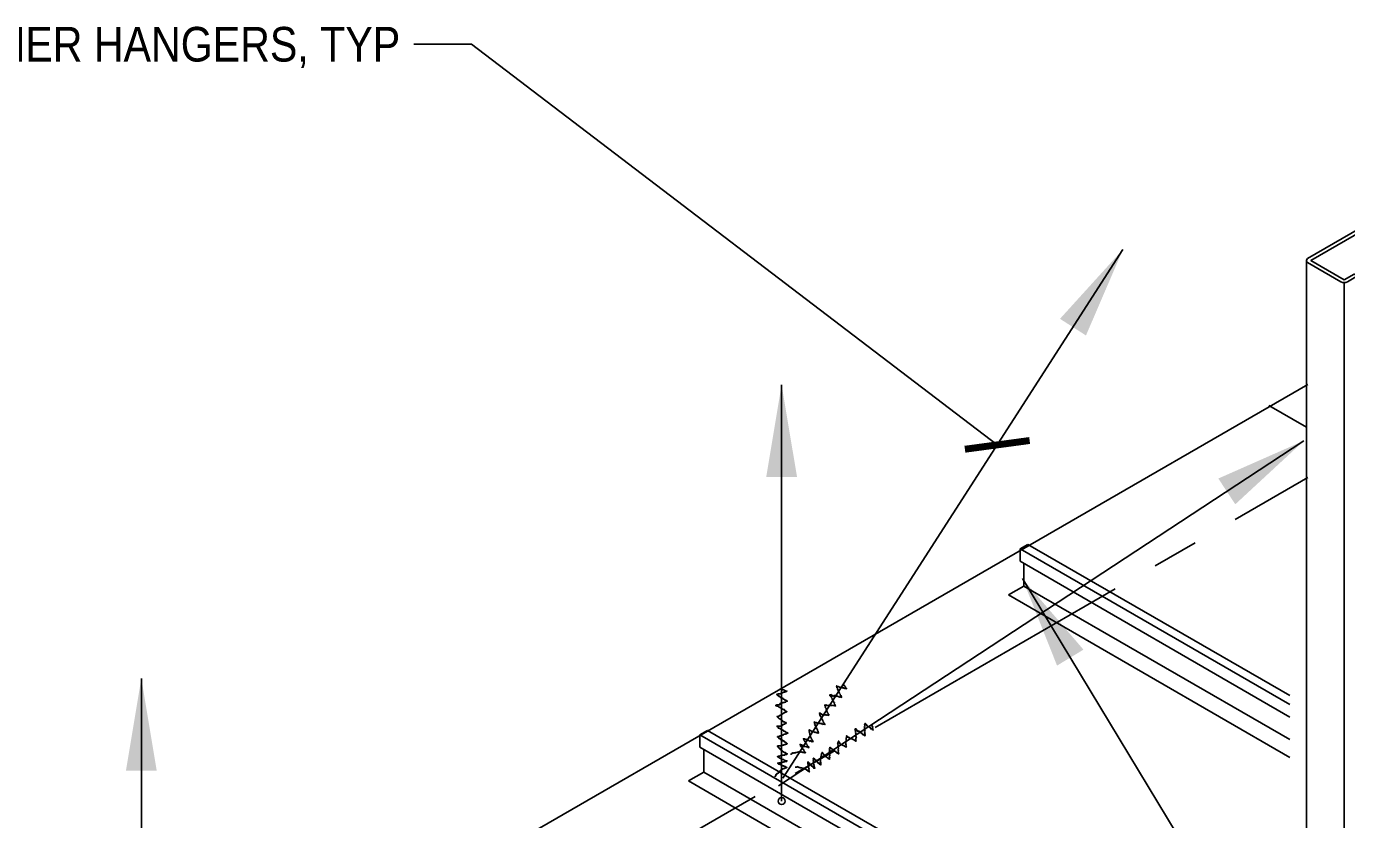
# Model space of a CAD drawing. Header units: inches. Extents: x -16404 to 14624, y -1591 to 16152.
# Drawn here: x -15682.6 to -15596.8, y 2073.1 to 2124.7 of the extents above; entities that cross this region are included whole.
import ezdxf
from ezdxf import colors
from ezdxf.entities.mleader import LeaderData, LeaderLine
from ezdxf.math import Vec2, Vec3

# ---------------------------------------------------------------- set-up
doc = ezdxf.new("R2010")
doc.units = ezdxf.units.IN
doc.header["$LTSCALE"] = 24
doc.header["$MEASUREMENT"] = 0
doc.linetypes.add('CENTER2', pattern=[1.125, 0.75, -0.125, 0.125, -0.125])
doc.layers.get('0').update_dxf_attribs({"linetype": 'CONTINUOUS'})
doc.layers.add('DESIGNER COMMENTS', color=221, linetype='CONTINUOUS', plot=False)
for name, color, linetype in [('S-ANNO-DIMS', 2, 'CONTINUOUS'), ('S-ANNO-NOTE', 4, 'CONTINUOUS'), ('S-ARCH', 1, 'CONTINUOUS'), ('S-GRID', 1, 'CENTER2')]:
    doc.layers.add(name, color=color, linetype=linetype)
doc.styles.add('Arial', font='arial.ttf', dxfattribs={"width": 0.85})
doc.styles.add('ROMANS', font='romans.shx', dxfattribs={"width": 0.85})
doc.dimstyles.new('DIM-24', dxfattribs={"dimscale": 24, "dimtxt": 0.09375, "dimasz": 0.109375, "dimexe": 0.0625, "dimexo": 0.0625, "dimgap": 0.0625, "dimtad": 1, "dimdec": 4, "dimzin": 11, "dimdsep": 46, "dimlunit": 4, "dimtxsty": 'Arial', "dimblk": 'ARCHTICK', "dimcen": 0.125, "dimclrd": 256, "dimclre": 256, "dimclrt": 4, "dimadec": 0, "dimazin": 0, "dimtfac": 0.75, "dimtdec": 4, "dimtofl": 0, "dimtmove": 0, "dimatfit": 3, "dimldrblk": 'ARCHTICK', "dimfxl": 1, "dimfrac": 1, "dimtolj": 1, "dimtzin": 11, "dimarcsym": 0})

# ---------------------------------------------------------------- blocks, each defined once
blk = doc.blocks.new('ST-ARROW')
blk.add_solid([(-1, -0.167), (-1, 0.167), (0, 0)])
blk = doc.blocks.new('_ARCHTICK')
at = {"color": 0, "linetype": 'ByBlock', "const_width": 0.15}
blk.add_lwpolyline([(-0.5, -0.5), (0.5, 0.5)], dxfattribs=at)
blk = doc.blocks.new('A$C37e3ed70')
at = {"layer": 'S-ANNO-NOTE'}
ml = blk.add_multileader_mtext('Standard', dxfattribs=at)
ml.set_content('\\A1;{\\H0.7x;\\S1#4;\\H1.42857x;"%%C SCREW EYE w/ FULL THREAD EMBDDED (1\\H0.7x;\\S1#4;\\H1.42857x;" MIN.), INSTALL IN DIRECTION OF WIRE}', color=256, style='ROMANS')
ml.set_leader_properties(color=2)
ml.build(insert=Vec2(0, 0))
ml.multileader.update_dxf_attribs({"dogleg_length": 0.36, "arrow_head_size": 1.312, "scale": 12})
ctx = ml.context
ctx.base_point, ctx.scale, ctx.char_height, ctx.arrow_head_size, ctx.landing_gap_size, ctx.plane_origin = Vec3(-15402.852, 2099.016), 12, 1.125, 1.312, 0.75, Vec3(-15337.104, 2385.821)
ctx.text_align_type = 2
notes = []
notes.append((ctx, [(0, (1, 1, 0), (-15382.912, 2099.016), (-1, 0), 1.5, [(0, [(-15377.347, 2109.112)], 0, [])])]))
ctx.mtext.insert, ctx.mtext.width, ctx.mtext.alignment, ctx.mtext.flow_direction = Vec3(-15385.162, 2099.579), 18.58769, 3, 5
ml = blk.add_multileader_mtext('Standard', dxfattribs=at)
ml.set_content('\\A1;BRACING WIRE', color=256, style='ROMANS')
ml.set_leader_properties(color=2)
ml.build(insert=Vec2(0, 0))
ml.multileader.update_dxf_attribs({"dogleg_length": 0.36, "arrow_head_size": 1.312, "scale": 12})
ctx = ml.context
ctx.base_point, ctx.scale, ctx.char_height, ctx.arrow_head_size, ctx.landing_gap_size, ctx.plane_origin = Vec3(-15395.885, 2087.346), 12, 1.125, 1.312, 0.75, Vec3(-15337.104, 2374.964)
ctx.text_align_type = 2
notes.append((ctx, [(0, (1, 1, 0), (-15382.912, 2087.346), (-1, 0), 1.5, [(0, [(-15371.966, 2103.85)], 0, [])])]))
ctx.mtext.insert, ctx.mtext.width, ctx.mtext.alignment, ctx.mtext.flow_direction = Vec3(-15385.162, 2087.909), 21.80706, 3, 5
ml = blk.add_multileader_mtext('Standard', dxfattribs=at)
ml.set_content('\\A1;HANGING WIRE', color=256, style='ROMANS')
ml.set_leader_properties(color=2)
ml.build(insert=Vec2(0, 0))
ml.multileader.update_dxf_attribs({"dogleg_length": 0.36, "arrow_head_size": 1.312, "scale": 12})
ctx = ml.context
ctx.base_point, ctx.scale, ctx.char_height, ctx.arrow_head_size, ctx.landing_gap_size, ctx.plane_origin = Vec3(-15350.219, 2088.588), 12, 1.125, 1.312, 0.75, Vec3(-15291.348, 2376.206)
ctx.text_align_type = 2
notes.append((ctx, [(0, (1, 1, 0), (-15337.156, 2088.588), (-1, 0), 1.5, [(0, [(-15331.258, 2097.481)], 0, [])])]))
ctx.mtext.insert, ctx.mtext.width, ctx.mtext.alignment, ctx.mtext.flow_direction = Vec3(-15339.406, 2089.15), 21.80706, 3, 5
for ctx, leaders in notes:
    for number, flags, end, landing, length, lines in leaders:
        leader = LeaderData()
        leader.index, (leader.has_last_leader_line, leader.has_dogleg_vector, leader.attachment_direction) = number, flags
        leader.last_leader_point, leader.dogleg_vector, leader.dogleg_length = Vec3(end), Vec3(landing), length
        for number, points, colour, breaks in lines:
            line = LeaderLine()
            line.index, line.vertices, line.color, line.breaks = number, Vec3.list(points), colors.encode_raw_color(colour), breaks
            leader.lines.append(line)
        ctx.leaders.append(leader)

msp = doc.modelspace()

# ---------------------------------------------------------------- linework, layer by layer
at = {"layer": 'S-ARCH', "color": 2}
for p, q in [((-15633.45671, 2075.81553), (-15611.37731, 2110.16927)), ((-15633.53625, 2074.33718), (-15633.53625, 2101.37948)), ((-15633.74635, 2075.31666), (-15599.62085, 2097.74722)), ((-15600.63155, 2060.20698), (-15617.89666, 2088.79281)), ((-15675.11122, 2063.67673), (-15675.11122, 2082.30292))]:
    msp.add_line(p, q, dxfattribs=at)
at = {"layer": 'S-ARCH'}
for p, q in [((-15599.45761, 2052.91179), (-15599.45761, 2109.45273)), ((-15597.00387, 2051.47878), (-15597.00387, 2108.01972)), ((-15674.23426, 2058.16483), (-15599.36235, 2101.39214)), ((-15618.0557, 2090.72764), (-15617.5557, 2091.01631)), ((-15618.0557, 2089.91514), (-15618.0557, 2090.72764)), ((-15600.52709, 2080.60748), (-15618.0557, 2090.72764)), ((-15600.52709, 2081.18483), (-15617.5557, 2091.01631)), ((-15600.52709, 2079.79498), (-15618.0557, 2089.91514)), ((-15617.8057, 2088.30499), (-15617.8057, 2089.7708)), ((-15618.8057, 2087.72764), (-15617.8057, 2088.30499)), ((-15600.52709, 2078.32917), (-15617.8057, 2088.30499)), ((-15618.8057, 2087.72764), (-15600.52709, 2077.17447)), ((-15638.83961, 2078.64171), (-15638.33961, 2078.93038)), ((-15603.07054, 2057.99043), (-15638.83961, 2078.64171)), ((-15638.83961, 2077.82921), (-15638.83961, 2078.64171)), ((-15602.57054, 2058.2791), (-15638.33961, 2078.93038)), ((-15603.77418, 2057.58418), (-15638.83961, 2077.82921)), ((-15638.58961, 2076.21906), (-15638.58961, 2077.68487)), ((-15639.58961, 2075.64171), (-15638.58961, 2076.21906)), ((-15605.04361, 2056.85127), (-15638.58961, 2076.21906)), ((-15639.58961, 2075.64171), (-15606.04361, 2056.27392))]:
    msp.add_line(p, q, dxfattribs=at)
msp.add_lwpolyline([(-15599.38544, 2109.57773, 0.57735027), (-15599.38544, 2109.32773), (-15597.22038, 2108.07773, 0.26794919), (-15596.78737, 2108.07773), (-15596.13785, 2108.45273), (-15596.35435, 2108.57773), (-15597.00387, 2108.20273), (-15599.16894, 2109.45273), (-15593.53977, 2112.70273), (-15591.37471, 2111.45273), (-15592.02423, 2111.07773), (-15591.80772, 2110.95273), (-15591.1582, 2111.32773, 0.57735027), (-15591.1582, 2111.57773), (-15593.32326, 2112.82773, 0.26794919), (-15593.75628, 2112.82773)], format="xyb", close=True, dxfattribs=at)
at = {"layer": 'S-ARCH', "color": 2}
for points in [[(-15633.95199, 2075.91898), (-15633.95199, 2075.94425), (-15633.92671, 2075.94425), (-15633.92671, 2075.9948), (-15633.90143, 2075.9948), (-15633.90143, 2076.07063), (-15633.85086, 2076.07063), (-15633.85086, 2076.12118), (-15633.8003, 2076.12118), (-15633.8003, 2076.14645), (-15633.74974, 2076.14645), (-15633.74974, 2076.17173), (-15633.72446, 2076.17173), (-15633.72446, 2076.22228), (-15633.69918, 2076.22228), (-15633.69918, 2076.24755), (-15633.6739, 2076.24755), (-15633.6739, 2076.27283), (-15633.64862, 2076.27283), (-15633.64862, 2076.29811), (-15633.62334, 2076.29811), (-15633.62334, 2076.32338), (-15633.59806, 2076.32338), (-15633.59806, 2076.34865), (-15633.54749, 2076.34865), (-15633.54749, 2076.37393), (-15633.52221, 2076.37393), (-15633.52221, 2076.39921), (-15633.47165, 2076.39921), (-15633.47165, 2076.42448), (-15633.42109, 2076.42448), (-15633.42109, 2076.44976), (-15633.34524, 2076.44976), (-15633.34524, 2076.47503), (-15633.29468, 2076.47503), (-15633.29468, 2076.50031), (-15633.21884, 2076.50031), (-15633.21884, 2076.52558), (-15633.19356, 2076.52558), (-15633.24412, 2076.52558), (-15633.24412, 2076.55086), (-15633.29468, 2076.55086), (-15633.29468, 2076.57613), (-15633.34524, 2076.57613), (-15633.34524, 2076.60141), (-15633.39581, 2076.60141), (-15633.39581, 2076.62668), (-15633.49693, 2076.62668), (-15633.49693, 2076.65196), (-15633.52221, 2076.65196), (-15633.52221, 2076.67723), (-15633.59806, 2076.67723), (-15633.59806, 2076.70251), (-15633.64862, 2076.70251), (-15633.64862, 2076.72778), (-15633.72446, 2076.72778), (-15633.72446, 2076.75306), (-15633.74974, 2076.75306), (-15633.74974, 2076.77833), (-15633.77502, 2076.77833), (-15633.77502, 2076.80361), (-15633.8003, 2076.80361), (-15633.69918, 2076.80361), (-15633.69918, 2076.82888), (-15633.57277, 2076.82888), (-15633.57277, 2076.85416), (-15633.42109, 2076.85416), (-15633.42109, 2076.87943), (-15633.34524, 2076.87943), (-15633.34524, 2076.90471), (-15633.21884, 2076.90471), (-15633.21884, 2076.92998), (-15633.19356, 2076.92998), (-15633.19356, 2076.95526), (-15633.29468, 2076.95526), (-15633.29468, 2076.98053), (-15633.37052, 2076.98053), (-15633.37052, 2077.00581), (-15633.39581, 2077.00581), (-15633.39581, 2077.03108), (-15633.54749, 2077.03108), (-15633.54749, 2077.10691), (-15633.62334, 2077.10691), (-15633.62334, 2077.13218), (-15633.6739, 2077.13218), (-15633.6739, 2077.15746), (-15633.72446, 2077.15746), (-15633.72446, 2077.18274), (-15633.74974, 2077.18274), (-15633.74974, 2077.20801), (-15633.8003, 2077.20801), (-15633.8003, 2077.23328), (-15633.74974, 2077.23328), (-15633.74974, 2077.25856), (-15633.64862, 2077.25856), (-15633.64862, 2077.28384), (-15633.59806, 2077.28384), (-15633.59806, 2077.30911), (-15633.34524, 2077.30911), (-15633.34524, 2077.35966), (-15633.21884, 2077.35966), (-15633.21884, 2077.38494), (-15633.16828, 2077.38494), (-15633.16828, 2077.41021), (-15633.21884, 2077.41021), (-15633.21884, 2077.43549), (-15633.2694, 2077.43549), (-15633.2694, 2077.46076), (-15633.29468, 2077.46076), (-15633.29468, 2077.48604), (-15633.37052, 2077.48604), (-15633.37052, 2077.51131), (-15633.39581, 2077.51131), (-15633.39581, 2077.53659), (-15633.44637, 2077.53659), (-15633.44637, 2077.56186), (-15633.47165, 2077.56186), (-15633.47165, 2077.58714), (-15633.49693, 2077.58714), (-15633.49693, 2077.61241), (-15633.54749, 2077.61241), (-15633.54749, 2077.66296), (-15633.59806, 2077.66296), (-15633.59806, 2077.68824), (-15633.62334, 2077.68824), (-15633.62334, 2077.71351), (-15633.64862, 2077.71351), (-15633.64862, 2077.76406), (-15633.69918, 2077.76406), (-15633.69918, 2077.78934), (-15633.72446, 2077.78934), (-15633.72446, 2077.81461), (-15633.74974, 2077.81461), (-15633.74974, 2077.86516), (-15633.77502, 2077.86516), (-15633.77502, 2077.89044), (-15633.8003, 2077.89044), (-15633.8003, 2077.91572), (-15633.54749, 2077.91572), (-15633.54749, 2077.94099), (-15633.49693, 2077.94099), (-15633.49693, 2077.96627), (-15633.39581, 2077.96627), (-15633.39581, 2077.99154), (-15633.34524, 2077.99154), (-15633.34524, 2078.01682), (-15633.2694, 2078.01682), (-15633.2694, 2078.04209), (-15633.19356, 2078.04209), (-15633.19356, 2078.06737), (-15633.16828, 2078.06737), (-15633.19356, 2078.06737), (-15633.19356, 2078.09264), (-15633.21884, 2078.09264), (-15633.21884, 2078.11792), (-15633.24412, 2078.11792), (-15633.24412, 2078.14319), (-15633.29468, 2078.14319), (-15633.29468, 2078.16847), (-15633.34524, 2078.16847), (-15633.34524, 2078.21902), (-15633.39581, 2078.21902), (-15633.39581, 2078.24429), (-15633.47165, 2078.24429), (-15633.47165, 2078.29484), (-15633.54749, 2078.29484), (-15633.54749, 2078.32012), (-15633.57277, 2078.32012), (-15633.57277, 2078.34539), (-15633.62334, 2078.34539), (-15633.62334, 2078.39594), (-15633.69918, 2078.39594), (-15633.69918, 2078.44649), (-15633.74974, 2078.44649), (-15633.74974, 2078.49704), (-15633.8003, 2078.49704), (-15633.8003, 2078.52232), (-15633.69918, 2078.52232), (-15633.69918, 2078.54759), (-15633.64862, 2078.54759), (-15633.64862, 2078.57287), (-15633.54749, 2078.57287), (-15633.54749, 2078.59815), (-15633.49693, 2078.59815), (-15633.49693, 2078.62342), (-15633.44637, 2078.62342), (-15633.44637, 2078.64869), (-15633.39581, 2078.64869), (-15633.39581, 2078.67397), (-15633.29468, 2078.67397), (-15633.29468, 2078.69925), (-15633.21884, 2078.69925), (-15633.21884, 2078.72452), (-15633.19356, 2078.72452), (-15633.19356, 2078.7498), (-15633.11772, 2078.7498), (-15633.143, 2078.7498), (-15633.143, 2078.77507), (-15633.19356, 2078.77507), (-15633.19356, 2078.80035), (-15633.2694, 2078.80035), (-15633.2694, 2078.82562), (-15633.29468, 2078.82562), (-15633.29468, 2078.8509), (-15633.34524, 2078.8509), (-15633.34524, 2078.87617), (-15633.39581, 2078.87617), (-15633.39581, 2078.92672), (-15633.44637, 2078.92672), (-15633.44637, 2078.952), (-15633.49693, 2078.952), (-15633.49693, 2078.97727), (-15633.57277, 2078.97727), (-15633.57277, 2079.00255), (-15633.59806, 2079.00255), (-15633.59806, 2079.02782), (-15633.64862, 2079.02782), (-15633.64862, 2079.0531), (-15633.6739, 2079.0531), (-15633.6739, 2079.07837), (-15633.74974, 2079.07837), (-15633.74974, 2079.12892), (-15633.77502, 2079.12892), (-15633.77502, 2079.1542), (-15633.8003, 2079.1542), (-15633.8003, 2079.17947), (-15633.82558, 2079.17947), (-15633.82558, 2079.20475), (-15633.54749, 2079.20475), (-15633.54749, 2079.23002), (-15633.52221, 2079.23002), (-15633.52221, 2079.2553), (-15633.47165, 2079.2553), (-15633.47165, 2079.28057), (-15633.44637, 2079.28057), (-15633.44637, 2079.30585), (-15633.39581, 2079.30585), (-15633.39581, 2079.33112), (-15633.34524, 2079.33112), (-15633.34524, 2079.3564), (-15633.31996, 2079.3564), (-15633.31996, 2079.38168), (-15633.24412, 2079.38168), (-15633.24412, 2079.43222), (-15633.31996, 2079.43222), (-15633.31996, 2079.4575), (-15633.34524, 2079.4575), (-15633.34524, 2079.48278), (-15633.42109, 2079.48278), (-15633.42109, 2079.50805), (-15633.44637, 2079.50805), (-15633.44637, 2079.53332), (-15633.49693, 2079.53332), (-15633.49693, 2079.58388), (-15633.54749, 2079.58388), (-15633.54749, 2079.60915), (-15633.57277, 2079.60915), (-15633.57277, 2079.63443), (-15633.59806, 2079.63443), (-15633.59806, 2079.6597), (-15633.64862, 2079.6597), (-15633.64862, 2079.68498), (-15633.6739, 2079.68498), (-15633.6739, 2079.71025), (-15633.72446, 2079.71025), (-15633.72446, 2079.73553), (-15633.74974, 2079.73553), (-15633.74974, 2079.78608), (-15633.8003, 2079.78608), (-15633.8003, 2079.83663), (-15633.82558, 2079.83663), (-15633.74974, 2079.83663), (-15633.74974, 2079.8619), (-15633.6739, 2079.8619), (-15633.6739, 2079.88718), (-15633.64862, 2079.88718), (-15633.64862, 2079.91245), (-15633.59806, 2079.91245), (-15633.59806, 2079.93773), (-15633.54749, 2079.93773), (-15633.54749, 2079.963), (-15633.49693, 2079.963), (-15633.49693, 2079.98828), (-15633.47165, 2079.98828), (-15633.47165, 2080.01355), (-15633.44637, 2080.01355), (-15633.44637, 2080.03883), (-15633.39581, 2080.03883), (-15633.39581, 2080.0641), (-15633.34524, 2080.0641), (-15633.34524, 2080.08938), (-15633.31996, 2080.08938), (-15633.31996, 2080.11465), (-15633.24412, 2080.11465), (-15633.24412, 2080.13993), (-15633.19356, 2080.13993), (-15633.21884, 2080.13993), (-15633.21884, 2080.1652), (-15633.29468, 2080.1652), (-15633.29468, 2080.21575), (-15633.34524, 2080.21575), (-15633.34524, 2080.24103), (-15633.37052, 2080.24103), (-15633.37052, 2080.29158), (-15633.44637, 2080.29158), (-15633.44637, 2080.31685), (-15633.49693, 2080.31685), (-15633.49693, 2080.34213), (-15633.54749, 2080.34213), (-15633.54749, 2080.39268), (-15633.62334, 2080.39268), (-15633.62334, 2080.41796), (-15633.6739, 2080.41796), (-15633.6739, 2080.44323), (-15633.69918, 2080.44323), (-15633.69918, 2080.46851), (-15633.74974, 2080.46851), (-15633.74974, 2080.49378), (-15633.82558, 2080.49378), (-15633.82558, 2080.51906), (-15633.90143, 2080.51906), (-15633.90143, 2080.56961), (-15633.85086, 2080.56961), (-15633.85086, 2080.59488), (-15633.64862, 2080.59488), (-15633.64862, 2080.67071), (-15633.59806, 2080.67071), (-15633.59806, 2080.69598), (-15633.57277, 2080.69598), (-15633.57277, 2080.72126), (-15633.44637, 2080.72126), (-15633.44637, 2080.74653), (-15633.34524, 2080.74653), (-15633.34524, 2080.77181), (-15633.2694, 2080.77181), (-15633.2694, 2080.79708), (-15633.24412, 2080.79708), (-15633.24412, 2080.82236), (-15633.16828, 2080.82236), (-15633.16828, 2080.84763), (-15633.24412, 2080.84763), (-15633.24412, 2080.89818), (-15633.31996, 2080.89818), (-15633.31996, 2080.92346), (-15633.37052, 2080.92346), (-15633.37052, 2080.94873), (-15633.42109, 2080.94873), (-15633.42109, 2080.99928), (-15633.47165, 2080.99928), (-15633.47165, 2081.02456), (-15633.54749, 2081.02456), (-15633.54749, 2081.04984), (-15633.57277, 2081.04984), (-15633.57277, 2081.07511), (-15633.62334, 2081.07511), (-15633.62334, 2081.10038), (-15633.64862, 2081.10038), (-15633.64862, 2081.12566), (-15633.69918, 2081.12566), (-15633.69918, 2081.17621), (-15633.74974, 2081.17621), (-15633.74974, 2081.20148), (-15633.8003, 2081.20148), (-15633.8003, 2081.22676), (-15633.82558, 2081.22676), (-15633.82558, 2081.27731), (-15633.85086, 2081.27731), (-15633.74974, 2081.27731), (-15633.74974, 2081.30259), (-15633.59806, 2081.30259), (-15633.59806, 2081.32786), (-15633.57277, 2081.32786), (-15633.57277, 2081.35314), (-15633.52221, 2081.35314), (-15633.52221, 2081.37841), (-15633.44637, 2081.37841), (-15633.44637, 2081.40369), (-15633.31996, 2081.40369), (-15633.31996, 2081.42896), (-15633.29468, 2081.42896), (-15633.29468, 2081.45424), (-15633.21884, 2081.45424), (-15633.21884, 2081.47951), (-15633.19356, 2081.47951), (-15633.2694, 2081.47951), (-15633.2694, 2081.50479), (-15633.31996, 2081.50479), (-15633.31996, 2081.53006), (-15633.37052, 2081.53006), (-15633.37052, 2081.55534), (-15633.52221, 2081.55534), (-15633.52221, 2081.63116), (-15633.53625, 2081.63116)], [(-15632.95121, 2077.37097), (-15632.93755, 2077.39223), (-15632.91628, 2077.37857), (-15632.88895, 2077.42109), (-15632.86768, 2077.40742), (-15632.82669, 2077.47121), (-15632.78415, 2077.44387), (-15632.75682, 2077.4864), (-15632.71429, 2077.45906), (-15632.70062, 2077.48032), (-15632.65809, 2077.45298), (-15632.64442, 2077.47425), (-15632.62315, 2077.46058), (-15632.59582, 2077.5031), (-15632.57456, 2077.48943), (-15632.56089, 2077.5107), (-15632.53962, 2077.49703), (-15632.52596, 2077.51829), (-15632.50469, 2077.50462), (-15632.49102, 2077.52588), (-15632.46976, 2077.51222), (-15632.45609, 2077.53348), (-15632.43482, 2077.51981), (-15632.42116, 2077.54107), (-15632.37862, 2077.51373), (-15632.36496, 2077.535), (-15632.34369, 2077.52133), (-15632.33003, 2077.54259), (-15632.28749, 2077.51525), (-15632.27382, 2077.53651), (-15632.23129, 2077.50918), (-15632.21763, 2077.53044), (-15632.15382, 2077.48943), (-15632.14016, 2077.5107), (-15632.09762, 2077.48336), (-15632.08396, 2077.50462), (-15632.02016, 2077.46362), (-15632.00649, 2077.48488), (-15631.98522, 2077.47121), (-15632.02776, 2077.49855), (-15632.01409, 2077.51981), (-15632.05663, 2077.54715), (-15632.04296, 2077.56841), (-15632.08549, 2077.59575), (-15632.07183, 2077.61701), (-15632.11437, 2077.64435), (-15632.1007, 2077.66561), (-15632.18577, 2077.72028), (-15632.1721, 2077.74155), (-15632.19337, 2077.75521), (-15632.1797, 2077.77648), (-15632.24351, 2077.81748), (-15632.22984, 2077.83874), (-15632.27238, 2077.86608), (-15632.25871, 2077.88734), (-15632.32251, 2077.92835), (-15632.30885, 2077.94961), (-15632.33011, 2077.96328), (-15632.31645, 2077.98454), (-15632.33772, 2077.99821), (-15632.32405, 2078.01947), (-15632.34532, 2078.03314), (-15632.26025, 2077.97847), (-15632.24658, 2077.99973), (-15632.14025, 2077.93139), (-15632.12658, 2077.95265), (-15631.99898, 2077.87064), (-15631.98531, 2077.8919), (-15631.92151, 2077.85089), (-15631.90784, 2077.87216), (-15631.80151, 2077.80381), (-15631.78784, 2077.82508), (-15631.76657, 2077.81141), (-15631.75291, 2077.83267), (-15631.83798, 2077.88735), (-15631.82431, 2077.90861), (-15631.88811, 2077.94961), (-15631.87445, 2077.97087), (-15631.89572, 2077.98454), (-15631.88205, 2078.00581), (-15632.00966, 2078.08782), (-15631.96866, 2078.1516), (-15632.03246, 2078.19261), (-15632.0188, 2078.21387), (-15632.06133, 2078.24121), (-15632.04766, 2078.26247), (-15632.0902, 2078.28981), (-15632.07653, 2078.31107), (-15632.0978, 2078.32474), (-15632.08414, 2078.346), (-15632.12667, 2078.37334), (-15632.11301, 2078.3946), (-15632.07047, 2078.36726), (-15632.0568, 2078.38853), (-15631.97173, 2078.33385), (-15631.95807, 2078.35512), (-15631.91554, 2078.32778), (-15631.90187, 2078.34904), (-15631.6892, 2078.21235), (-15631.66187, 2078.25488), (-15631.55553, 2078.18654), (-15631.54186, 2078.2078), (-15631.49933, 2078.18046), (-15631.48566, 2078.20172), (-15631.5282, 2078.22906), (-15631.51453, 2078.25032), (-15631.55707, 2078.27766), (-15631.5434, 2078.29892), (-15631.56467, 2078.31259), (-15631.551, 2078.33385), (-15631.61481, 2078.37486), (-15631.60114, 2078.39612), (-15631.62241, 2078.40979), (-15631.60874, 2078.43105), (-15631.65128, 2078.45839), (-15631.63761, 2078.47965), (-15631.65888, 2078.49332), (-15631.64521, 2078.51458), (-15631.66648, 2078.52825), (-15631.65282, 2078.54951), (-15631.69535, 2078.57685), (-15631.66802, 2078.61938), (-15631.71055, 2078.64671), (-15631.69689, 2078.66798), (-15631.71816, 2078.68165), (-15631.70449, 2078.70291), (-15631.72576, 2078.71658), (-15631.69843, 2078.7591), (-15631.74096, 2078.78644), (-15631.7273, 2078.8077), (-15631.74856, 2078.82137), (-15631.7349, 2078.84263), (-15631.75616, 2078.8563), (-15631.72883, 2078.89882), (-15631.7501, 2078.91249), (-15631.73643, 2078.93376), (-15631.7577, 2078.94742), (-15631.74404, 2078.96869), (-15631.53136, 2078.832), (-15631.5177, 2078.85326), (-15631.47516, 2078.82593), (-15631.4615, 2078.84719), (-15631.37643, 2078.79251), (-15631.36276, 2078.81378), (-15631.32023, 2078.78644), (-15631.30656, 2078.8077), (-15631.24276, 2078.7667), (-15631.22909, 2078.78796), (-15631.16529, 2078.74695), (-15631.15163, 2078.76821), (-15631.13036, 2078.75454), (-15631.15163, 2078.76821), (-15631.13796, 2078.78947), (-15631.15923, 2078.80314), (-15631.14556, 2078.82441), (-15631.16683, 2078.83808), (-15631.15317, 2078.85934), (-15631.1957, 2078.88668), (-15631.18204, 2078.90794), (-15631.22457, 2078.93527), (-15631.19724, 2078.9778), (-15631.23977, 2079.00514), (-15631.22611, 2079.0264), (-15631.28991, 2079.06741), (-15631.26258, 2079.10993), (-15631.32638, 2079.15094), (-15631.31272, 2079.1722), (-15631.33398, 2079.18587), (-15631.32032, 2079.20713), (-15631.36285, 2079.23447), (-15631.33552, 2079.27699), (-15631.39932, 2079.318), (-15631.37199, 2079.36052), (-15631.41453, 2079.38786), (-15631.3872, 2079.43039), (-15631.42973, 2079.45772), (-15631.41607, 2079.47898), (-15631.331, 2079.42431), (-15631.31733, 2079.44557), (-15631.2748, 2079.41823), (-15631.26113, 2079.4395), (-15631.17606, 2079.38482), (-15631.16239, 2079.40609), (-15631.11986, 2079.37875), (-15631.1062, 2079.40001), (-15631.06366, 2079.37267), (-15631.05, 2079.39393), (-15631.00746, 2079.3666), (-15630.9938, 2079.38786), (-15630.90873, 2079.33318), (-15630.89506, 2079.35445), (-15630.83126, 2079.31344), (-15630.81759, 2079.3347), (-15630.79632, 2079.32103), (-15630.78266, 2079.3423), (-15630.71886, 2079.30129), (-15630.74013, 2079.31496), (-15630.72646, 2079.33622), (-15630.76899, 2079.36356), (-15630.75533, 2079.38482), (-15630.81913, 2079.42583), (-15630.80547, 2079.44709), (-15630.82673, 2079.46076), (-15630.81307, 2079.48202), (-15630.8556, 2079.50936), (-15630.84194, 2079.53062), (-15630.88447, 2079.55796), (-15630.85714, 2079.60048), (-15630.89967, 2079.62782), (-15630.88601, 2079.64908), (-15630.92855, 2079.67642), (-15630.91488, 2079.69768), (-15630.97868, 2079.73869), (-15630.96501, 2079.75995), (-15630.98628, 2079.77362), (-15630.97262, 2079.79488), (-15631.01515, 2079.82222), (-15631.00149, 2079.84348), (-15631.02275, 2079.85715), (-15631.00909, 2079.87841), (-15631.07289, 2079.91942), (-15631.04556, 2079.96194), (-15631.06683, 2079.97561), (-15631.05316, 2079.99687), (-15631.07443, 2080.01054), (-15631.06076, 2080.03181), (-15631.08203, 2080.04548), (-15631.06836, 2080.06674), (-15630.83442, 2079.91638), (-15630.82076, 2079.93764), (-15630.79949, 2079.92398), (-15630.78583, 2079.94524), (-15630.74329, 2079.9179), (-15630.72962, 2079.93916), (-15630.70836, 2079.92549), (-15630.69469, 2079.94676), (-15630.65216, 2079.91942), (-15630.63849, 2079.94068), (-15630.59596, 2079.91334), (-15630.58229, 2079.93461), (-15630.56103, 2079.92094), (-15630.54736, 2079.9422), (-15630.48356, 2079.90119), (-15630.45623, 2079.94372), (-15630.52003, 2079.98472), (-15630.50636, 2080.00599), (-15630.52763, 2080.01965), (-15630.51396, 2080.04092), (-15630.57777, 2080.08192), (-15630.5641, 2080.10319), (-15630.58537, 2080.11686), (-15630.5717, 2080.13812), (-15630.61424, 2080.16545), (-15630.58691, 2080.20798), (-15630.62944, 2080.23532), (-15630.61578, 2080.25658), (-15630.63704, 2080.27025), (-15630.62338, 2080.29151), (-15630.64465, 2080.30518), (-15630.63098, 2080.32644), (-15630.67352, 2080.35378), (-15630.65985, 2080.37504), (-15630.68112, 2080.38871), (-15630.66745, 2080.40997), (-15630.70999, 2080.43731), (-15630.69632, 2080.45857), (-15630.71759, 2080.47224), (-15630.69026, 2080.51477), (-15630.73279, 2080.5421), (-15630.70546, 2080.58463), (-15630.72673, 2080.5983), (-15630.66293, 2080.55729), (-15630.64926, 2080.57855), (-15630.58546, 2080.53755), (-15630.57179, 2080.55881), (-15630.55053, 2080.54514), (-15630.53686, 2080.5664), (-15630.49433, 2080.53907), (-15630.48066, 2080.56033), (-15630.43813, 2080.53299), (-15630.42446, 2080.55425), (-15630.38193, 2080.52692), (-15630.36826, 2080.54818), (-15630.34699, 2080.53451), (-15630.33333, 2080.55577), (-15630.31206, 2080.5421), (-15630.29839, 2080.56336), (-15630.25586, 2080.53603), (-15630.24219, 2080.55729), (-15630.19966, 2080.52995), (-15630.18599, 2080.55121), (-15630.16473, 2080.53755), (-15630.15106, 2080.55881), (-15630.08726, 2080.5178), (-15630.07359, 2080.53906), (-15630.03106, 2080.51173), (-15630.05233, 2080.5254), (-15630.03866, 2080.54666), (-15630.10246, 2080.58767), (-15630.07513, 2080.63019), (-15630.11767, 2080.65753), (-15630.104, 2080.67879), (-15630.12527, 2080.69246), (-15630.09794, 2080.73498), (-15630.16174, 2080.77599), (-15630.14807, 2080.79725), (-15630.19061, 2080.82459), (-15630.17694, 2080.84585), (-15630.21948, 2080.87319), (-15630.19215, 2080.91571), (-15630.25595, 2080.95672), (-15630.24228, 2080.97798), (-15630.28482, 2081.00532), (-15630.27115, 2081.02658), (-15630.29242, 2081.04025), (-15630.27875, 2081.06151), (-15630.32129, 2081.08885), (-15630.30762, 2081.11011), (-15630.37143, 2081.15112), (-15630.35776, 2081.17238), (-15630.42156, 2081.21339), (-15630.39423, 2081.25591), (-15630.3517, 2081.22857), (-15630.33803, 2081.24984), (-15630.16789, 2081.14049), (-15630.1269, 2081.20427), (-15630.08436, 2081.17694), (-15630.0707, 2081.1982), (-15630.04943, 2081.18453), (-15630.03576, 2081.20579), (-15629.92943, 2081.13745), (-15629.91576, 2081.15871), (-15629.83069, 2081.10404), (-15629.81703, 2081.1253), (-15629.75322, 2081.08429), (-15629.73956, 2081.10555), (-15629.71829, 2081.09189), (-15629.70463, 2081.11315), (-15629.64082, 2081.07214), (-15629.62716, 2081.09341), (-15629.69096, 2081.13441), (-15629.66363, 2081.17694), (-15629.72743, 2081.21794), (-15629.71377, 2081.2392), (-15629.7563, 2081.26654), (-15629.74263, 2081.2878), (-15629.78517, 2081.31514), (-15629.75784, 2081.35767), (-15629.80037, 2081.385), (-15629.78671, 2081.40627), (-15629.85051, 2081.44727), (-15629.83684, 2081.46853), (-15629.85811, 2081.4822), (-15629.84445, 2081.50346), (-15629.88698, 2081.5308), (-15629.87332, 2081.55206), (-15629.89458, 2081.56573), (-15629.88092, 2081.587), (-15629.92345, 2081.61433), (-15629.89612, 2081.65686), (-15629.93866, 2081.68419), (-15629.92499, 2081.70546), (-15629.96753, 2081.73279), (-15629.95386, 2081.75406), (-15629.97513, 2081.76773), (-15629.9478, 2081.81025), (-15629.96906, 2081.82392), (-15629.88399, 2081.76924), (-15629.87033, 2081.79051), (-15629.74273, 2081.70849), (-15629.72906, 2081.72976), (-15629.70779, 2081.71609), (-15629.69413, 2081.73735), (-15629.65159, 2081.71001), (-15629.63793, 2081.73128), (-15629.57412, 2081.69027), (-15629.56046, 2081.71153), (-15629.45412, 2081.64319), (-15629.44046, 2081.66445), (-15629.41919, 2081.65078), (-15629.40552, 2081.67205), (-15629.34172, 2081.63104), (-15629.32806, 2081.6523), (-15629.30679, 2081.63863), (-15629.37059, 2081.67964), (-15629.35693, 2081.7009), (-15629.39946, 2081.72824), (-15629.38579, 2081.7495), (-15629.42833, 2081.77684), (-15629.41466, 2081.7981), (-15629.54227, 2081.88011), (-15629.50127, 2081.9439), (-15629.51308, 2081.95149)], [(-15632.65287, 2076.5329), (-15632.63175, 2076.54678), (-15632.61787, 2076.52566), (-15632.57562, 2076.55342), (-15632.56174, 2076.5323), (-15632.49838, 2076.57395), (-15632.4706, 2076.53169), (-15632.42836, 2076.55946), (-15632.40059, 2076.51721), (-15632.37947, 2076.53109), (-15632.3517, 2076.48884), (-15632.33057, 2076.50272), (-15632.31669, 2076.48159), (-15632.27445, 2076.50936), (-15632.26056, 2076.48823), (-15632.23944, 2076.50212), (-15632.22555, 2076.48099), (-15632.20443, 2076.49487), (-15632.19055, 2076.47375), (-15632.16942, 2076.48763), (-15632.15554, 2076.4665), (-15632.13442, 2076.48039), (-15632.12053, 2076.45926), (-15632.09941, 2076.47314), (-15632.07164, 2076.43089), (-15632.05052, 2076.44477), (-15632.03663, 2076.42365), (-15632.01551, 2076.43753), (-15631.98774, 2076.39528), (-15631.96662, 2076.40916), (-15631.93885, 2076.36691), (-15631.91772, 2076.38079), (-15631.87607, 2076.31741), (-15631.85494, 2076.3313), (-15631.82717, 2076.28905), (-15631.80605, 2076.30293), (-15631.76439, 2076.23955), (-15631.74327, 2076.25343), (-15631.72939, 2076.2323), (-15631.75716, 2076.27456), (-15631.73604, 2076.28844), (-15631.76381, 2076.33069), (-15631.74269, 2076.34458), (-15631.77046, 2076.38683), (-15631.74934, 2076.40071), (-15631.77711, 2076.44296), (-15631.75599, 2076.45685), (-15631.81154, 2076.54135), (-15631.79041, 2076.55523), (-15631.8043, 2076.57636), (-15631.78318, 2076.59024), (-15631.82484, 2076.65362), (-15631.80372, 2076.6675), (-15631.83149, 2076.70975), (-15631.81037, 2076.72364), (-15631.85203, 2076.78702), (-15631.8309, 2076.8009), (-15631.84479, 2076.82202), (-15631.82367, 2076.83591), (-15631.83755, 2076.85703), (-15631.81643, 2076.87091), (-15631.83032, 2076.89204), (-15631.77478, 2076.80754), (-15631.75366, 2076.82142), (-15631.68422, 2076.71579), (-15631.6631, 2076.72967), (-15631.57979, 2076.60292), (-15631.55867, 2076.6168), (-15631.51701, 2076.55342), (-15631.49589, 2076.5673), (-15631.42646, 2076.46167), (-15631.40534, 2076.47556), (-15631.39145, 2076.45443), (-15631.37033, 2076.46831), (-15631.42587, 2076.55282), (-15631.40475, 2076.5667), (-15631.44641, 2076.63008), (-15631.42529, 2076.64396), (-15631.43917, 2076.66509), (-15631.41805, 2076.67897), (-15631.50137, 2076.80573), (-15631.43801, 2076.84737), (-15631.47966, 2076.91075), (-15631.45854, 2076.92464), (-15631.48632, 2076.96689), (-15631.46519, 2076.98077), (-15631.49297, 2077.02302), (-15631.47184, 2077.03691), (-15631.48573, 2077.05803), (-15631.46461, 2077.07191), (-15631.49238, 2077.11417), (-15631.47126, 2077.12805), (-15631.44349, 2077.0858), (-15631.42237, 2077.09968), (-15631.36682, 2077.01518), (-15631.3457, 2077.02906), (-15631.31793, 2076.98681), (-15631.29681, 2077.00069), (-15631.15795, 2076.78943), (-15631.11571, 2076.8172), (-15631.04628, 2076.71157), (-15631.02516, 2076.72545), (-15630.99738, 2076.6832), (-15630.97626, 2076.69708), (-15631.00403, 2076.73933), (-15630.98291, 2076.75321), (-15631.01068, 2076.79547), (-15630.98956, 2076.80935), (-15631.00345, 2076.83048), (-15630.98233, 2076.84436), (-15631.02399, 2076.90773), (-15631.00287, 2076.92162), (-15631.01675, 2076.94274), (-15630.99563, 2076.95663), (-15631.0234, 2076.99888), (-15631.00228, 2077.01276), (-15631.01617, 2077.03389), (-15630.99505, 2077.04777), (-15631.00893, 2077.0689), (-15630.98781, 2077.08278), (-15631.01558, 2077.12503), (-15630.97334, 2077.1528), (-15631.00111, 2077.19505), (-15630.97999, 2077.20893), (-15630.99388, 2077.23006), (-15630.97276, 2077.24394), (-15630.98664, 2077.26507), (-15630.9444, 2077.29283), (-15630.97217, 2077.33509), (-15630.95105, 2077.34897), (-15630.96494, 2077.37009), (-15630.94382, 2077.38398), (-15630.9577, 2077.4051), (-15630.91546, 2077.43287), (-15630.92935, 2077.45399), (-15630.90823, 2077.46788), (-15630.92211, 2077.489), (-15630.90099, 2077.50289), (-15630.76213, 2077.29163), (-15630.74101, 2077.30551), (-15630.71324, 2077.26326), (-15630.69212, 2077.27714), (-15630.63657, 2077.19264), (-15630.61545, 2077.20652), (-15630.58768, 2077.16427), (-15630.56656, 2077.17815), (-15630.5249, 2077.11477), (-15630.50378, 2077.12865), (-15630.46212, 2077.06527), (-15630.441, 2077.07916), (-15630.42711, 2077.05803), (-15630.441, 2077.07916), (-15630.41988, 2077.09304), (-15630.43376, 2077.11417), (-15630.41264, 2077.12805), (-15630.42653, 2077.14918), (-15630.40541, 2077.16306), (-15630.43318, 2077.20531), (-15630.41206, 2077.21919), (-15630.43983, 2077.26145), (-15630.39759, 2077.28921), (-15630.42536, 2077.33146), (-15630.40424, 2077.34535), (-15630.4459, 2077.40872), (-15630.40366, 2077.43649), (-15630.44531, 2077.49987), (-15630.42419, 2077.51375), (-15630.43808, 2077.53488), (-15630.41696, 2077.54876), (-15630.44473, 2077.59101), (-15630.40249, 2077.61878), (-15630.44415, 2077.68216), (-15630.4019, 2077.70992), (-15630.42968, 2077.75217), (-15630.38743, 2077.77994), (-15630.4152, 2077.82219), (-15630.39408, 2077.83607), (-15630.33854, 2077.75157), (-15630.31742, 2077.76545), (-15630.28965, 2077.7232), (-15630.26853, 2077.73708), (-15630.21298, 2077.65258), (-15630.19186, 2077.66646), (-15630.16409, 2077.62421), (-15630.14297, 2077.63809), (-15630.11519, 2077.59584), (-15630.09407, 2077.60972), (-15630.0663, 2077.56747), (-15630.04518, 2077.58135), (-15629.98964, 2077.49685), (-15629.96852, 2077.51073), (-15629.92686, 2077.44736), (-15629.90574, 2077.46124), (-15629.89185, 2077.44011), (-15629.87073, 2077.45399), (-15629.82907, 2077.39062), (-15629.84296, 2077.41174), (-15629.82184, 2077.42562), (-15629.84961, 2077.46788), (-15629.82849, 2077.48176), (-15629.87014, 2077.54514), (-15629.84902, 2077.55902), (-15629.86291, 2077.58015), (-15629.84179, 2077.59403), (-15629.86956, 2077.63628), (-15629.84844, 2077.65016), (-15629.87621, 2077.69242), (-15629.83397, 2077.72018), (-15629.86174, 2077.76243), (-15629.84062, 2077.77632), (-15629.86839, 2077.81857), (-15629.84727, 2077.83245), (-15629.88893, 2077.89583), (-15629.86781, 2077.90971), (-15629.88169, 2077.93084), (-15629.86057, 2077.94472), (-15629.88835, 2077.98697), (-15629.86723, 2078.00086), (-15629.88111, 2078.02198), (-15629.85999, 2078.03586), (-15629.90165, 2078.09924), (-15629.85941, 2078.12701), (-15629.87329, 2078.14813), (-15629.85217, 2078.16202), (-15629.86606, 2078.18314), (-15629.84494, 2078.19703), (-15629.85882, 2078.21815), (-15629.8377, 2078.23204), (-15629.68495, 2077.99965), (-15629.66383, 2078.01353), (-15629.64995, 2077.99241), (-15629.62883, 2078.00629), (-15629.60105, 2077.96404), (-15629.57993, 2077.97792), (-15629.56605, 2077.95679), (-15629.54493, 2077.97068), (-15629.51715, 2077.92843), (-15629.49603, 2077.94231), (-15629.46826, 2077.90005), (-15629.44714, 2077.91394), (-15629.43325, 2077.89281), (-15629.41213, 2077.9067), (-15629.37047, 2077.84332), (-15629.32823, 2077.87108), (-15629.36989, 2077.93446), (-15629.34877, 2077.94834), (-15629.36266, 2077.96947), (-15629.34153, 2077.98335), (-15629.38319, 2078.04673), (-15629.36207, 2078.06061), (-15629.37596, 2078.08174), (-15629.35484, 2078.09562), (-15629.38261, 2078.13787), (-15629.34037, 2078.16564), (-15629.36814, 2078.20789), (-15629.34702, 2078.22177), (-15629.3609, 2078.2429), (-15629.33978, 2078.25678), (-15629.35367, 2078.27791), (-15629.33255, 2078.29179), (-15629.36032, 2078.33404), (-15629.3392, 2078.34793), (-15629.35308, 2078.36905), (-15629.33196, 2078.38293), (-15629.35973, 2078.42519), (-15629.33861, 2078.43907), (-15629.3525, 2078.4602), (-15629.31026, 2078.48796), (-15629.33803, 2078.53022), (-15629.29579, 2078.55798), (-15629.30967, 2078.57911), (-15629.26802, 2078.51573), (-15629.24689, 2078.52961), (-15629.20523, 2078.46623), (-15629.18411, 2078.48011), (-15629.17023, 2078.45899), (-15629.14911, 2078.47287), (-15629.12134, 2078.43062), (-15629.10022, 2078.4445), (-15629.07244, 2078.40225), (-15629.05132, 2078.41613), (-15629.02355, 2078.37388), (-15629.00243, 2078.38777), (-15628.98854, 2078.36664), (-15628.96742, 2078.38052), (-15628.95353, 2078.35939), (-15628.93241, 2078.37328), (-15628.90464, 2078.33103), (-15628.88352, 2078.34491), (-15628.85575, 2078.30266), (-15628.83463, 2078.31654), (-15628.82074, 2078.29541), (-15628.79962, 2078.3093), (-15628.75796, 2078.24592), (-15628.73684, 2078.2598), (-15628.70907, 2078.21755), (-15628.72296, 2078.23867), (-15628.70183, 2078.25256), (-15628.74349, 2078.31594), (-15628.70125, 2078.3437), (-15628.72902, 2078.38595), (-15628.7079, 2078.39984), (-15628.72179, 2078.42096), (-15628.67954, 2078.44873), (-15628.7212, 2078.51211), (-15628.70008, 2078.52599), (-15628.72785, 2078.56824), (-15628.70673, 2078.58213), (-15628.7345, 2078.62438), (-15628.69226, 2078.65214), (-15628.73392, 2078.71552), (-15628.7128, 2078.7294), (-15628.74057, 2078.77165), (-15628.71945, 2078.78554), (-15628.73334, 2078.80666), (-15628.71222, 2078.82055), (-15628.73999, 2078.8628), (-15628.71887, 2078.87668), (-15628.76052, 2078.94006), (-15628.7394, 2078.95394), (-15628.78106, 2079.01732), (-15628.73882, 2079.04509), (-15628.71105, 2079.00283), (-15628.68993, 2079.01672), (-15628.57884, 2078.84771), (-15628.51547, 2078.88936), (-15628.4877, 2078.84711), (-15628.46658, 2078.86099), (-15628.45269, 2078.83986), (-15628.43157, 2078.85374), (-15628.36214, 2078.74811), (-15628.34102, 2078.762), (-15628.28548, 2078.67749), (-15628.26436, 2078.69138), (-15628.2227, 2078.628), (-15628.20158, 2078.64188), (-15628.18769, 2078.62075), (-15628.16657, 2078.63464), (-15628.12491, 2078.57126), (-15628.10379, 2078.58514), (-15628.14545, 2078.64852), (-15628.10321, 2078.67629), (-15628.14487, 2078.73966), (-15628.12375, 2078.75355), (-15628.15152, 2078.7958), (-15628.13039, 2078.80968), (-15628.15817, 2078.85193), (-15628.11593, 2078.8797), (-15628.1437, 2078.92195), (-15628.12258, 2078.93583), (-15628.16423, 2078.99921), (-15628.14311, 2079.01309), (-15628.157, 2079.03422), (-15628.13588, 2079.0481), (-15628.16365, 2079.09036), (-15628.14253, 2079.10424), (-15628.15642, 2079.12536), (-15628.13529, 2079.13925), (-15628.16307, 2079.1815), (-15628.12082, 2079.20927), (-15628.1486, 2079.25152), (-15628.12748, 2079.2654), (-15628.15525, 2079.30765), (-15628.13413, 2079.32154), (-15628.14801, 2079.34266), (-15628.10577, 2079.37043), (-15628.11966, 2079.39155), (-15628.06411, 2079.30705), (-15628.04299, 2079.32093), (-15627.95968, 2079.19418), (-15627.93855, 2079.20806), (-15627.92467, 2079.18693), (-15627.90355, 2079.20081), (-15627.87577, 2079.15856), (-15627.85465, 2079.17245), (-15627.813, 2079.10907), (-15627.79187, 2079.12295), (-15627.72244, 2079.01732), (-15627.70132, 2079.0312), (-15627.68744, 2079.01008), (-15627.66632, 2079.02396), (-15627.62466, 2078.96058), (-15627.60354, 2078.97446), (-15627.58965, 2078.95334), (-15627.63131, 2079.01672), (-15627.61019, 2079.0306), (-15627.63796, 2079.07285), (-15627.61684, 2079.08673), (-15627.64461, 2079.12899), (-15627.62349, 2079.14287), (-15627.70681, 2079.26963), (-15627.64344, 2079.31127), (-15627.65115, 2079.32301)]]:
    msp.add_lwpolyline(points, dxfattribs=at)
msp.add_circle((-15633.53625, 2074.33718), 0.23057, dxfattribs=at)
at = {"layer": 'S-GRID', "color": 1}
for p, q in [((-15599.45761, 2098.62641), (-15601.90043, 2100.03678)), ((-15674.23426, 2052.12368), (-15599.36235, 2095.35099))]:
    msp.add_line(p, q, dxfattribs=at)

# ---------------------------------------------------------------- block references
at = {"layer": 'DESIGNER COMMENTS'}
msp.add_blockref('A$C37e3ed70', (0, 0), dxfattribs=at)
at = {"layer": 'S-ARCH', "color": 2}
for p, xscale, yscale, zscale, rotation in [((-15611.37328, 2110.17554), 6.000000000000171, 6.000000000000171, 6.000000000000171, 57.27084942941821), ((-15633.53625, 2101.38693), 6, 6, 6, 90), ((-15599.61462, 2097.75131), 6.000000000000171, 6.000000000000171, 6.000000000000171, 33.31675871631362), ((-15617.89666, 2088.79281), 5.999999999999829, 5.999999999999829, 5.999999999999829, 121.1309189687908), ((-15675.11122, 2082.30292), 6, 6, 6, 90)]:
    msp.add_blockref('ST-ARROW', p, dxfattribs=dict(at, xscale=xscale, yscale=yscale, zscale=zscale, rotation=rotation))

# ---------------------------------------------------------------- texts
at = {"layer": 'S-ANNO-NOTE', "insert": (-15658.30205, 2124.6339), "char_height": 2.25, "width": 63.6203001, "attachment_point": 3, "style": 'Arial'}
msp.add_mtext('\\A1;TWO WAY BRACING AT CORNER HANGERS, TYP', dxfattribs=at)

# ---------------------------------------------------------------- leaders
at = {"layer": 'S-ANNO-DIMS'}
for points in [[(-15619.53372, 2097.47857), (-15653.68355, 2123.5089), (-15657.41273, 2123.5089)], [(-15668.01683, 2034.39133), (-15699.02525, 2083.55034), (-15702.75443, 2083.55034)]]:
    msp.add_leader(points, dimstyle='DIM-24', override={"dimasz": 0.125}, dxfattribs=at)

doc.saveas('drawing.dxf')
